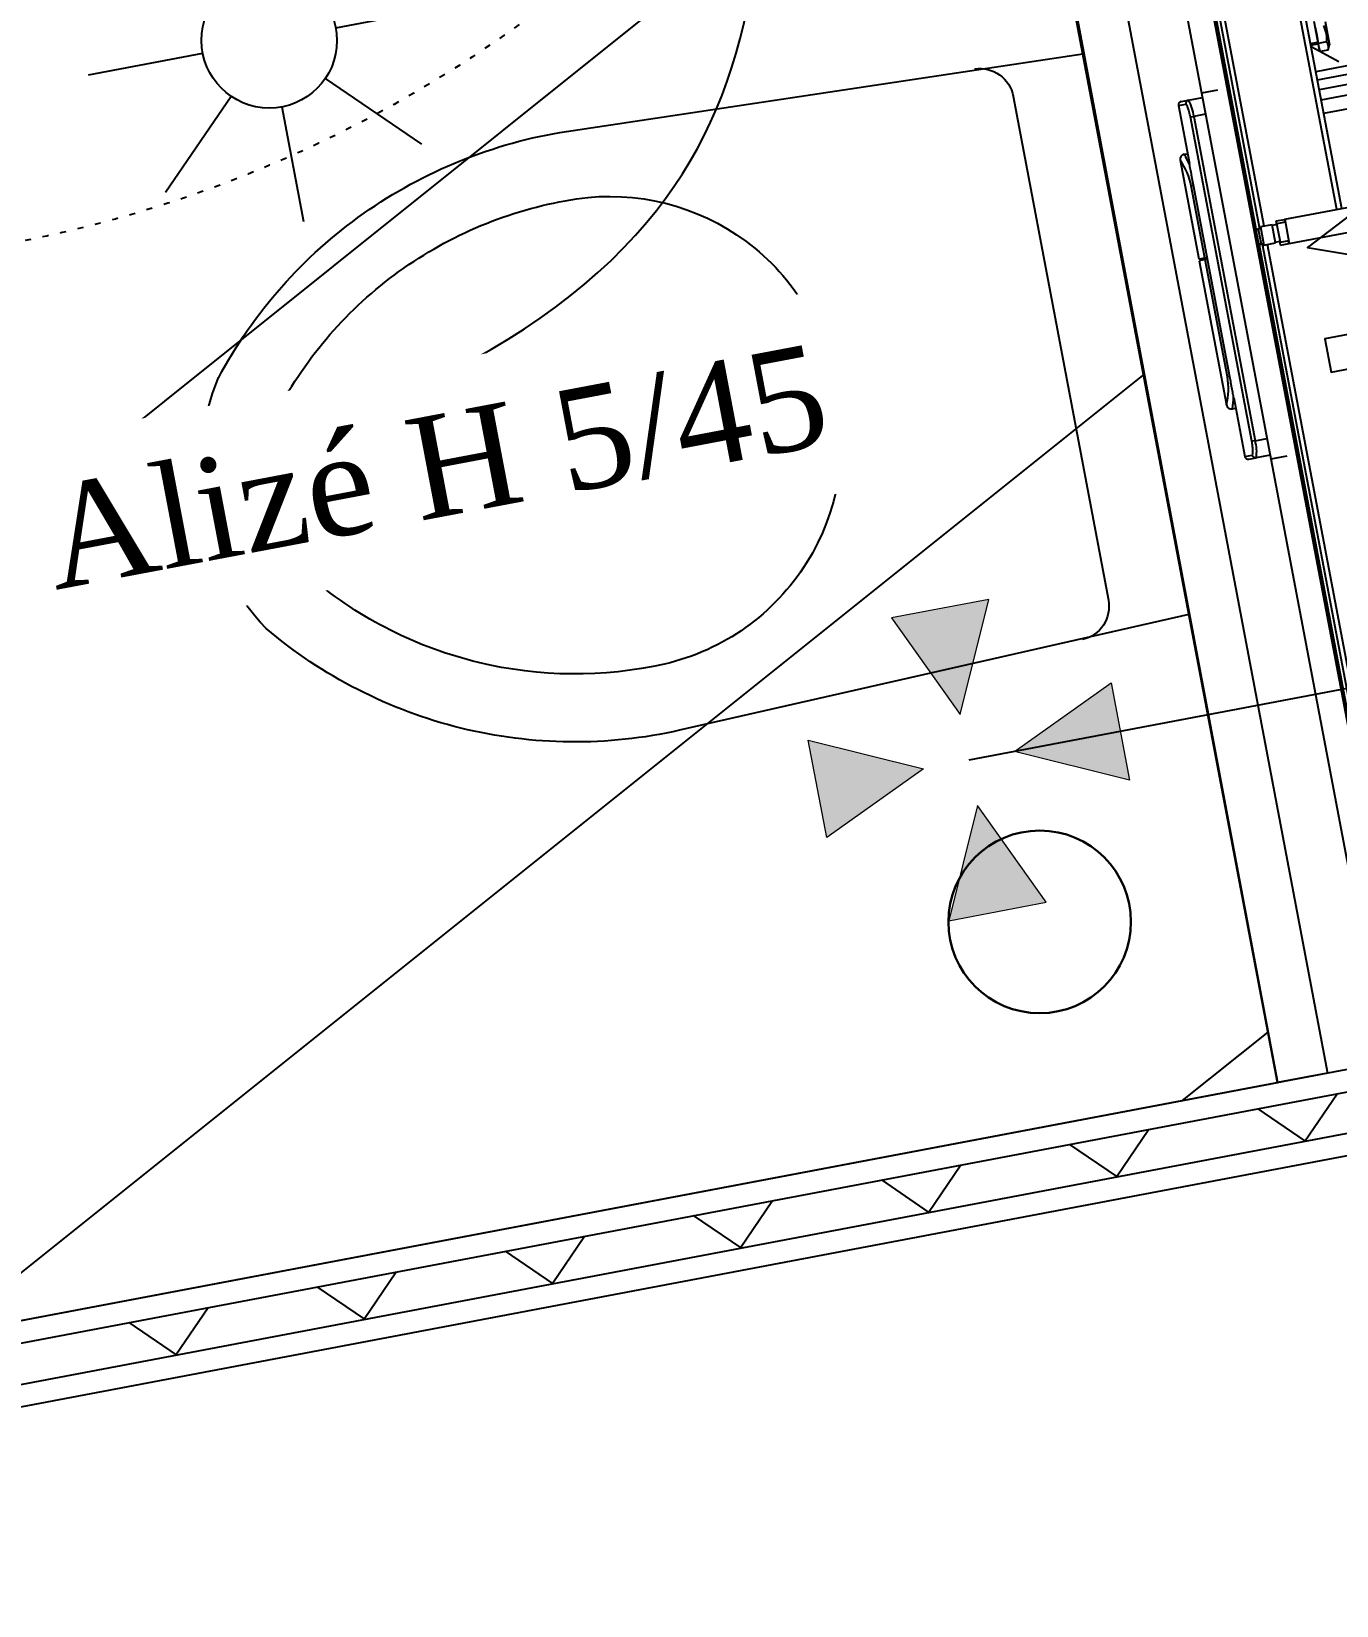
# Model space of a CAD drawing. Header units: centimetres. Extents: x 197412 to 267601, y -375791 to -305433.
# Drawn here: x 218370 to 219141, y -323741 to -322812 of the extents above; entities that cross this region are included whole.
import ezdxf

# ---------------------------------------------------------------- set-up
doc = ezdxf.new("R2010")
doc.units = ezdxf.units.CM
doc.linetypes.add('Style de ligne -5', pattern=[0.20828, 0.069425, -0.138855])
for name, color, linetype in [('3-BAT C-Niveau 0', 250, 'Continuous'), ('prlm-MOD', 64, 'Continuous'), ('prlm-VMC', 62, 'Continuous')]:
    doc.layers.add(name, color=color, linetype=linetype)
doc.layers.add('prlm-ELEC-CFO', color=1, linetype='Continuous', lineweight=25)
doc.styles.add('prlm-vmc', font='pala.ttf', dxfattribs={"height": 14})

# ---------------------------------------------------------------- blocks, each defined once
blk = doc.blocks.new('xi.uta')
at = {"layer": 'prlm-ELEC-CFO', "lineweight": 5}
blk.add_hatch(color=0, dxfattribs=at).paths.add_polyline_path([(-3, 6), (-0.103, 3.699), (0, 0), (7.5, 7.5)])
at = {"layer": 'prlm-ELEC-CFO', "color": 0, "lineweight": 5, "flags": 128}
blk.add_lwpolyline([(-3, 6), (-0.103, 3.699), (0, 0), (7.5, 7.5)], close=True, dxfattribs=at)
at = {"layer": 'prlm-ELEC-CFO', "color": 0}
blk.add_lwpolyline([(0.955, 4.227), (-7.5, 0), (7.5, -5.5), (-7.5, -5.5), (-7.5, -7.5), (7.5, -7.5)], dxfattribs=at)
blk = doc.blocks.new('xi.SPOT')
at = {"color": 0, "lineweight": 5}
blk.add_wipeout([(-4, 0), (-2.828, -2.828), (0, -4), (2.828, -2.828), (4, 0), (2.828, 2.828), (0, 4), (-2.828, 2.828)], dxfattribs=at).dxf.layer = 'prlm-ELEC-CFO'
at = {"layer": 'prlm-ELEC-CFO', "color": 0, "linetype": 'ByBlock', "lineweight": -2, "flags": 128}
for points in [[(0, 10.878), (0, 4)], [(-7.692, 7.692), (-2.828, 2.828)], [(7.692, 7.692), (2.828, 2.828)], [(-10.878, 0), (-4, 0)], [(4, 0), (10.878, 0)], [(-2.828, -2.828), (-7.692, -7.692)], [(2.828, -2.828), (7.692, -7.692)], [(0, -4), (0, -10.878)]]:
    blk.add_lwpolyline(points, dxfattribs=at)
at = {"layer": 'prlm-ELEC-CFO', "color": 0, "linetype": 'ByBlock', "lineweight": -2}
blk.add_circle((0, 0), 4, dxfattribs=at)
blk = doc.blocks.new('MTI900_Alu_390')
at = {"layer": 'prlm-MOD', "color": 1, "linetype": 'Continuous'}
for p, q in [((-1.05, -3.215), (-1.05, -2.525)), ((-0.99, -2.525), (-0.99, -3.215)), ((-0.93, -3.215), (-0.93, -2.585)), ((-0.85, -3.215), (-0.85, -2.585)), ((-1.1, -2.925), (-1.1, -3.215)), ((-0.2775, -3.5575), (-0.2775, -2.9175)), ((-0.1325, -3.5575), (-0.1325, -2.9175)), ((-1.38, -3.106), (-1.24, -3.106)), ((-1.2609, -3.1204), (-1.2609, -3.17)), ((-1.2504, -3.215), (-1.1342, -3.0705)), ((-1.2119, -3.1204), (-1.24, -3.106)), ((-1.2119, -3.1204), (-1.2119, -3.1671)), ((-0.2775, -3.215), (-4.0287, -3.215)), ((-0.2775, -3.245), (-4.0274, -3.245)), ((-1.395, -3.172), (-1.225, -3.172)), ((-1.3591, -3.17), (-1.31, -3.17)), ((-1.31, -3.17), (-1.2609, -3.17)), ((-1.2692, -3.215), (-1.2692, -3.172)), ((-1.2609, -3.17), (-1.2364, -3.17)), ((-1.26, -3.215), (-1.26, -3.172)), ((-1.2364, -3.17), (-1.2142, -3.17)), ((-1.225, -3.172), (-1.225, -3.17)), ((-0.2775, -3.5575), (-0.1325, -3.5575)), ((-0.2775, -3.56), (-0.2775, -3.5575)), ((-0.2775, -3.61), (-0.2775, -3.56)), ((-0.26, -3.56), (-0.2775, -3.56)), ((-0.255, -3.61), (-0.2775, -3.61)), ((-0.26, -3.5575), (-0.26, -3.6075)), ((-0.15, -3.6075), (-0.26, -3.6075)), ((-0.255, -3.6075), (-0.255, -3.6375)), ((-0.155, -3.6375), (-0.155, -3.6075)), ((-0.1325, -3.61), (-0.155, -3.61)), ((-0.15, -3.6075), (-0.15, -3.5575)), ((-0.1325, -3.56), (-0.15, -3.56)), ((-0.1325, -3.56), (-0.1325, -3.5575)), ((-0.1325, -3.61), (-0.1325, -3.56)), ((-0.26, -3.685), (-3.6034, -3.685)), ((-3.5974, -3.715), (-0.25, -3.715)), ((-0.15, -3.6375), (-0.26, -3.6375)), ((-0.26, -3.6375), (-0.26, -3.7075)), ((-0.26, -3.7075), (-0.15, -3.7075)), ((-0.25, -3.7075), (-0.25, -3.7225)), ((-0.16, -3.7225), (-0.16, -3.7075)), ((-0.16, -3.715), (3.5984, -3.715)), ((-0.15, -3.7075), (-0.15, -3.6375)), ((3.6044, -3.685), (-0.15, -3.685)), ((-4.375, -3.737), (4.375, -3.737)), ((4.375, -3.747), (-4.375, -3.747)), ((-3.175, -3.735), (-0.2433, -3.735)), ((-0.25, -3.7225), (-0.16, -3.7225)), ((-0.1667, -3.735), (3.175, -3.735)), ((-4.375, -3.902), (4.375, -3.902)), ((-1.075, -3.9853), (-1.075, -3.902)), ((-0.975, -3.902), (-0.975, -3.973)), ((0.975, -3.973), (0.975, -3.902)), ((1.075, -3.902), (1.075, -3.9853)), ((-1.075, -4.03), (-1.075, -3.9853)), ((-0.975, -3.973), (0.975, -3.973)), ((-0.975, -3.9928), (-0.975, -3.973)), ((0.975, -3.9928), (-0.975, -3.9928)), ((0.975, -3.973), (0.975, -3.9928)), ((1.075, -4.03), (1.075, -3.9853)), ((-1.055, -4.05), (-1.055, -4.0051)), ((-1.055, -4.05), (-0.706, -4.05)), ((-0.765, -4.07), (-0.765, -4.05)), ((0.576, -4.0497), (-0.576, -4.0497)), ((-0.574, -4.0497), (-0.574, -4.0634)), ((-0.1416, -4.0634), (-0.574, -4.0634)), ((-0.1416, -4.0634), (-0.1416, -4.0497)), ((-0.1416, -4.1), (-0.1416, -4.0634)), ((-0.1307, -4.0497), (-0.1307, -4.0634)), ((0.574, -4.0634), (-0.1307, -4.0634)), ((-0.1307, -4.0634), (-0.1307, -4.1)), ((0.574, -4.0497), (0.574, -4.0634)), ((0.7037, -4.05), (1.055, -4.05)), ((0.765, -4.07), (0.765, -4.05)), ((1.055, -4.05), (1.055, -4.0051)), ((-0.735, -4.1), (-0.735, -4.1)), ((-0.735, -4.1), (-0.1416, -4.1)), ((-0.1307, -4.1), (0.735, -4.1)), ((0.735, -4.1), (0.735, -4.1))]:
    blk.add_line(p, q, dxfattribs=at)
at = {"layer": 'prlm-MOD', "color": 1, "ltscale": 50}
for points in [[(-1.1, -3.8058), (-1.1, -3.902)], [(1.1, -3.8058), (1.1, -3.902)]]:
    blk.add_lwpolyline(points, dxfattribs=at)
at = {"layer": 'prlm-MOD', "color": 1, "linetype": 'Continuous'}
for centre, radius, start, end in [((-1.2364, -3.1624), 0.0487, 59.74223, 120.25777), ((-0.235, -3.7225), 0.015, 180, 255.16489), ((-0.175, -3.7225), 0.015, 284.83511, 0), ((-0.9965, -4.212), 0.2399, 84.86995, 109.10907), ((0.9987, -4.1937), 0.2219, 69.89148, 96.1295), ((-1.055, -4.03), 0.02, 180, 270), ((-0.5689, -4.6164), 0.5805, 102.58374, 109.74123), ((-0.735, -4.07), 0.03, 180, 270), ((-0.5689, -4.4578), 0.3944, 90.7355, 114.8981), ((0.5685, -4.4598), 0.3964, 65.16337, 89.20304), ((0.5693, -4.6145), 0.5786, 70.22595, 77.40425), ((0.735, -4.07), 0.03, 270, 0), ((1.055, -4.03), 0.02, 270, 0)]:
    blk.add_arc(centre, radius, start, end, dxfattribs=at)
for centre, major_axis, start_param, end_param in [((-1.055, -3.9853), (0.02, 0), 3.141593, 4.712389), ((1.055, -3.9853), (-0.02, 0), 1.570796, 3.141593)]:
    blk.add_ellipse(centre, major_axis=major_axis, ratio=0.989815, start_param=start_param, end_param=end_param, dxfattribs=at)
for points, knots in [([(-1.3591, -3.1204), (-1.3511, -3.1183), (-1.343, -3.1166), (-1.3306, -3.1149), (-1.3265, -3.1144), (-1.3182, -3.1138), (-1.3141, -3.1137), (-1.3017, -3.1137), (-1.2935, -3.1143), (-1.2772, -3.1166), (-1.269, -3.1183), (-1.2609, -3.1204)], [0, 0, 0, 0, 0.25, 0.25, 0.375, 0.375, 0.5, 0.5, 0.75, 0.75, 1, 1, 1, 1]), ([(-0.975, -3.9928), (-0.9803, -3.9928), (-0.9856, -3.9929), (-0.996, -3.9932), (-1.0011, -3.9934), (-1.0083, -3.9939), (-1.0107, -3.9941), (-1.0153, -3.9945), (-1.0176, -3.9947), (-1.0241, -3.9955), (-1.0281, -3.996), (-1.0355, -3.9972), (-1.0388, -3.9978), (-1.0446, -3.9991), (-1.047, -3.9998), (-1.05, -4.0009), (-1.0509, -4.0013), (-1.0524, -4.0021), (-1.053, -4.0024), (-1.0545, -4.0036), (-1.055, -4.0043), (-1.055, -4.0051)], [0, 0, 0, 0, 0.125, 0.125, 0.25, 0.25, 0.3125, 0.3125, 0.375, 0.375, 0.5, 0.5, 0.625, 0.625, 0.75, 0.75, 0.8125, 0.8125, 0.875, 0.875, 1, 1, 1, 1]), ([(1.055, -4.0051), (1.055, -4.0043), (1.0545, -4.0036), (1.053, -4.0024), (1.0523, -4.002), (1.0508, -4.0013), (1.0491, -4.0006), (1.0469, -3.9998), (1.0444, -3.9991), (1.0431, -3.9988), (1.0387, -3.9978), (1.0354, -3.9971), (1.0299, -3.9963), (1.028, -3.996), (1.0239, -3.9955), (1.0218, -3.9952), (1.0153, -3.9945), (1.0107, -3.9941), (1.0034, -3.9936), (1.0009, -3.9935), (0.9958, -3.9932), (0.9933, -3.9931), (0.9856, -3.9929), (0.9803, -3.9928), (0.975, -3.9928)], [0, 0, 0, 0, 0.125, 0.125, 0.1875, 0.1875, 0.25, 0.3125, 0.3125, 0.375, 0.375, 0.5, 0.5, 0.5625, 0.5625, 0.625, 0.625, 0.75, 0.75, 0.8125, 0.8125, 0.875, 0.875, 1, 1, 1, 1]), ([(-0.576, -4.0497), (-0.5891, -4.0497), (-0.6021, -4.0497), (-0.6211, -4.0498), (-0.6274, -4.0498), (-0.6399, -4.0498), (-0.6461, -4.0498), (-0.6642, -4.0499), (-0.6756, -4.0499), (-0.6918, -4.05), (-0.6971, -4.05), (-0.7038, -4.05), (-0.7053, -4.05), (-0.7068, -4.05)], [0, 0, 0, 0, 0.125, 0.125, 0.1875, 0.1875, 0.25, 0.25, 0.375, 0.375, 0.4375, 0.4375, 0.4568651, 0.4568651, 0.4568651, 0.4568651]), ([(0.7055, -4.05), (0.6995, -4.05), (0.6933, -4.05), (0.6813, -4.05), (0.6756, -4.0499), (0.6642, -4.0499), (0.6524, -4.0499), (0.6402, -4.0498), (0.6278, -4.0498), (0.6214, -4.0498), (0.6021, -4.0497), (0.5891, -4.0497), (0.576, -4.0497)], [0.5494968, 0.5494968, 0.5494968, 0.5494968, 0.625, 0.625, 0.6875, 0.6875, 0.75, 0.8125, 0.8125, 0.875, 0.875, 1, 1, 1, 1])]:
    blk.add_open_spline(points, degree=3, knots=knots, dxfattribs=at)
blk = doc.blocks.new('xi.bep')
at = {"layer": 'prlm-VMC', "linetype": 'ByBlock', "lineweight": 5}
h = blk.add_hatch(color=0, dxfattribs=at)
h.paths.add_polyline_path([(0, 2.736), (2.921, 9.103), (-2.921, 9.103)])
h.paths.add_polyline_path([(9.103, -2.921), (9.103, 2.921), (2.736, 0)])
h.paths.add_polyline_path([(2.921, -9.103), (0, -2.736), (-2.921, -9.103)])
h.paths.add_polyline_path([(-9.103, -2.921), (-2.736, 0), (-9.103, 2.921)])
at = {"layer": 'prlm-VMC', "color": 0, "linetype": 'ByBlock', "lineweight": 5, "flags": 128}
for points in [[(2.921, 9.103), (-2.921, 9.103), (0, 2.736)], [(-9.103, -2.921), (-9.103, 2.921), (-2.736, 0)], [(9.103, 2.921), (9.103, -2.921), (2.736, 0)], [(-2.921, -9.103), (2.921, -9.103), (0, -2.736)]]:
    blk.add_lwpolyline(points, close=True, dxfattribs=at)

msp = doc.modelspace()

# ---------------------------------------------------------------- hatches: boundary and pattern name
at = {"linetype": 'Continuous'}
h = msp.add_hatch(dxfattribs=at)
h.set_pattern_fill('02_ISOLANT', color=256, scale=10, angle=10.72359, style=0, pattern_type=2)
h.set_pattern_definition([(55.723595, (82441.66, 127994.64), (-66.106423, 45.054865), []), (145.723595, (82441.66, 127994.64), (45.054865, 66.106423), [])])
h.paths.add_polyline_path([(217736.57, -323705.12), (217741.04, -323728.7), (220685.4, -323171.1), (220680.93, -323147.52)])
at = {"layer": '3-BAT C-Niveau 0'}
h = msp.add_hatch(dxfattribs=at)
h.set_pattern_fill('BA 13', color=9, scale=10, style=0, pattern_type=2)
h.set_pattern_definition([(218.65981, (82441.66, 127994.64), (-199.24783, 287.75041), [])])
h.paths.add_polyline_path([(217238.97, -321076.19), (217734.52, -323692.25), (219106.07, -323432.56), (218926.69, -322479.26), (219809.44, -322312.06), (219494.76, -320650.43), (217324.36, -321061.46)])

# ---------------------------------------------------------------- linework, layer by layer
at = {"linetype": 'Continuous'}
for p, q in [((217734.15, -323692.34), (220678.51, -323134.75)), ((217736.57, -323705.12), (220680.93, -323147.52)), ((217736.57, -323705.12), (220680.93, -323147.52)), ((217741.04, -323728.7), (220685.4, -323171.1)), ((217741.04, -323728.7), (220685.4, -323171.1))]:
    msp.add_line(p, q, dxfattribs=at)
at = {"linetype": 'Continuous', "lineweight": 25}
for p, q in [((217734.15, -323692.34), (220678.51, -323134.75)), ((217743.46, -323741.47), (220687.82, -323183.87))]:
    msp.add_line(p, q, dxfattribs=at)
at = {"linetype": 'Continuous', "flags": 128}
msp.add_lwpolyline([(218968.02, -322542.69), (219135.48, -323426.97), (219106.01, -323432.56), (218938.54, -322548.27)], close=True, dxfattribs=at)
for points in [[(218990.98, -322824.8), (219053.57, -323156.03), (218752.75, -323224.48, -0.116334), (218623.45, -323223.16, -0.116144), (218508.43, -323164.29, -0.147727), (218472, -323094.34, -0.147725), (218480.37, -323016.1), (218480.41, -323016.02, -0.11673), (218566.03, -322919.24, -0.115952), (218685.91, -322870.74)], [(218845, -323023.86), (218845.04, -323024, -0.197992), (218827.78, -323125.53, -0.198081), (218743.83, -323185.35, -0.114919), (218633.95, -323184.44), (218633.88, -323184.42, -0.115526), (218535.76, -323135.01, -0.142778), (218511.31, -323086.91, -0.142778), (218516.53, -323033.21, -0.114832), (218589.75, -322951.47), (218589.91, -322951.36, -0.115368), (218691.9, -322910.52, -0.198081), (218791.89, -322935.59, -0.198023), (218845, -323023.86)]]:
    msp.add_lwpolyline(points, format="xyb", close=True, dxfattribs=at)
for points in [[(218927.1, -322833.81), (218927.14, -322833.8, -0.193855), (218941.69, -322837.26), (218941.8, -322837.34, -0.192143), (218949.78, -322849.88), (219006.03, -323147.61), (219006.04, -323147.64, -0.194357), (219003.11, -323162.31, -0.193855), (218990.82, -323170.83), (218990.78, -323170.84)], [(218799.27, -323078.29), (218827.5, -323077.43, 0.192032), (218830.78, -323076.01), (218830.79, -323076), (218830.8, -323075.99, 0.187463), (218832.33, -323072.86, 0.069687), (218830.14, -323026.77), (218830.12, -323026.67, 0.069688), (218815.35, -322982.95, 0.17618), (218812.81, -322980.52), (218812.74, -322980.49, 0.18073), (218809.21, -322980.44), (218809.18, -322980.45), (218782.56, -322989.86)]]:
    msp.add_lwpolyline(points, format="xyb", dxfattribs=at)
at = {"linetype": 'Style de ligne -5', "ltscale": 50.8}
msp.add_circle((218218.55, -322199.65), 750.01, dxfattribs=at)
at = {"layer": '3-BAT C-Niveau 0', "ltscale": 50.8, "flags": 128}
msp.add_lwpolyline([(217238.97, -321076.19), (217734.52, -323692.25), (219106.07, -323432.56), (218926.69, -322479.26), (219809.44, -322312.06), (219494.76, -320650.43), (217324.36, -321061.46)], dxfattribs=at)
at = {"layer": 'prlm-ELEC-CFO', "lineweight": 30}
msp.add_circle((218965.44, -323337.63), 53.94, dxfattribs=at)
at = {"layer": 'prlm-ELEC-CFO'}
msp.add_spline([(217709.06, -322679.49), (217983.82, -323014.45), (218733.45, -322924.37), (218608.61, -321590.44), (218992.2, -321254.39), (219468.12, -321068.47)], degree=3, dxfattribs=at)
at = {"layer": 'prlm-VMC'}
msp.add_lwpolyline([(219622.76, -323109.68), (218923.61, -323242.08)], dxfattribs=at)

# ---------------------------------------------------------------- block references
at = {"layer": 'prlm-ELEC-CFO', "xscale": 10, "yscale": 10, "zscale": 10, "rotation": 10.72360141139323}
msp.add_blockref('xi.uta', (219197.29, -322925.32), dxfattribs=at)
at = {"layer": 'prlm-MOD', "xscale": 99.99999999999973, "yscale": 99.99999999999973, "zscale": 99.99999999999973, "rotation": 280.7234860716235}
msp.add_blockref('MTI900_Alu_390', (219464.93, -322883.67), dxfattribs=at)
at = {"layer": 'prlm-VMC', "ltscale": 50, "xscale": 10, "yscale": 10, "zscale": 10, "rotation": 10.72360141139323}
msp.add_blockref('xi.bep', (218923.61, -323242.08), dxfattribs=at)

# ---------------------------------------------------------------- next in the draw order: block references
at = {"layer": 'prlm-ELEC-CFO', "xscale": 10, "yscale": 10, "zscale": 10, "rotation": 10.72360141139323}
msp.add_blockref('xi.SPOT', (218510.31, -322816.95), dxfattribs=at)

# ---------------------------------------------------------------- next in the draw order: texts
at = {"layer": 'prlm-VMC', "ltscale": 25, "insert": (218608.34, -323069.04), "char_height": 60, "width": 586.1474, "attachment_point": 5, "rotation": 10.7236, "line_spacing_factor": 0.8, "style": 'prlm-vmc', "bg_fill": 2}
msp.add_mtext('Alizé H 5/45', dxfattribs=at)

doc.saveas('drawing.dxf')
